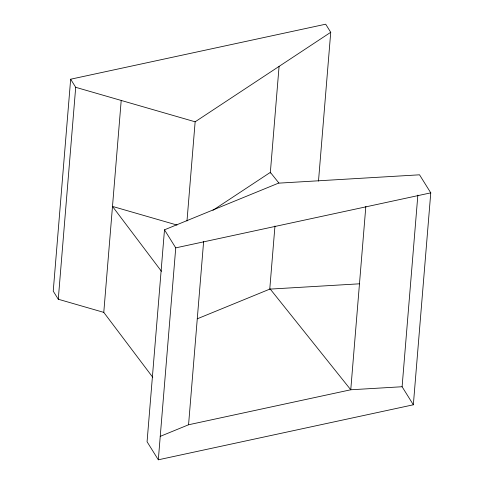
<?xml version="1.0" encoding="UTF-8"?>
<svg xmlns="http://www.w3.org/2000/svg" width="484" height="484" viewBox="0 0 484 484"><rect width="100%" height="100%" fill="white"/><g stroke="black" fill="none" stroke-linecap="round" stroke-linejoin="round"><path stroke-width="0.73" d="M318.496 181.101L330.729 32.295L325.684 24.2L70.658 79.213L53.234 291.144L58.274 299.239L103.782 312.38L152.75 377.29M58.274 299.239L75.698 87.308L70.658 79.213M103.782 312.38L121.206 100.448M164.493 229.821L147.069 441.753L158.316 459.8L413.342 404.787L430.766 192.856L419.525 174.809L278.481 183.158L164.493 229.821L175.74 247.868L158.316 459.8M186.987 221.006L195.143 121.805L330.729 32.295M160.21 436.374L188.56 424.771L203.637 241.395M270.296 173.115L279.074 66.399M197.272 318.805L269.769 289.123L274.96 225.998M365.837 206.408L350.761 389.777L188.56 424.771M413.342 404.787L402.101 386.74L417.855 195.1M212.936 210.274L270.362 172.364L278.844 182.976M175.74 247.868L430.766 192.856M269.769 289.123L359.473 283.812M402.101 386.74L350.761 389.777L270.132 288.942M75.698 87.308L195.143 121.805M177.011 225.048L112.494 206.414L161.462 271.324"/></g></svg>
